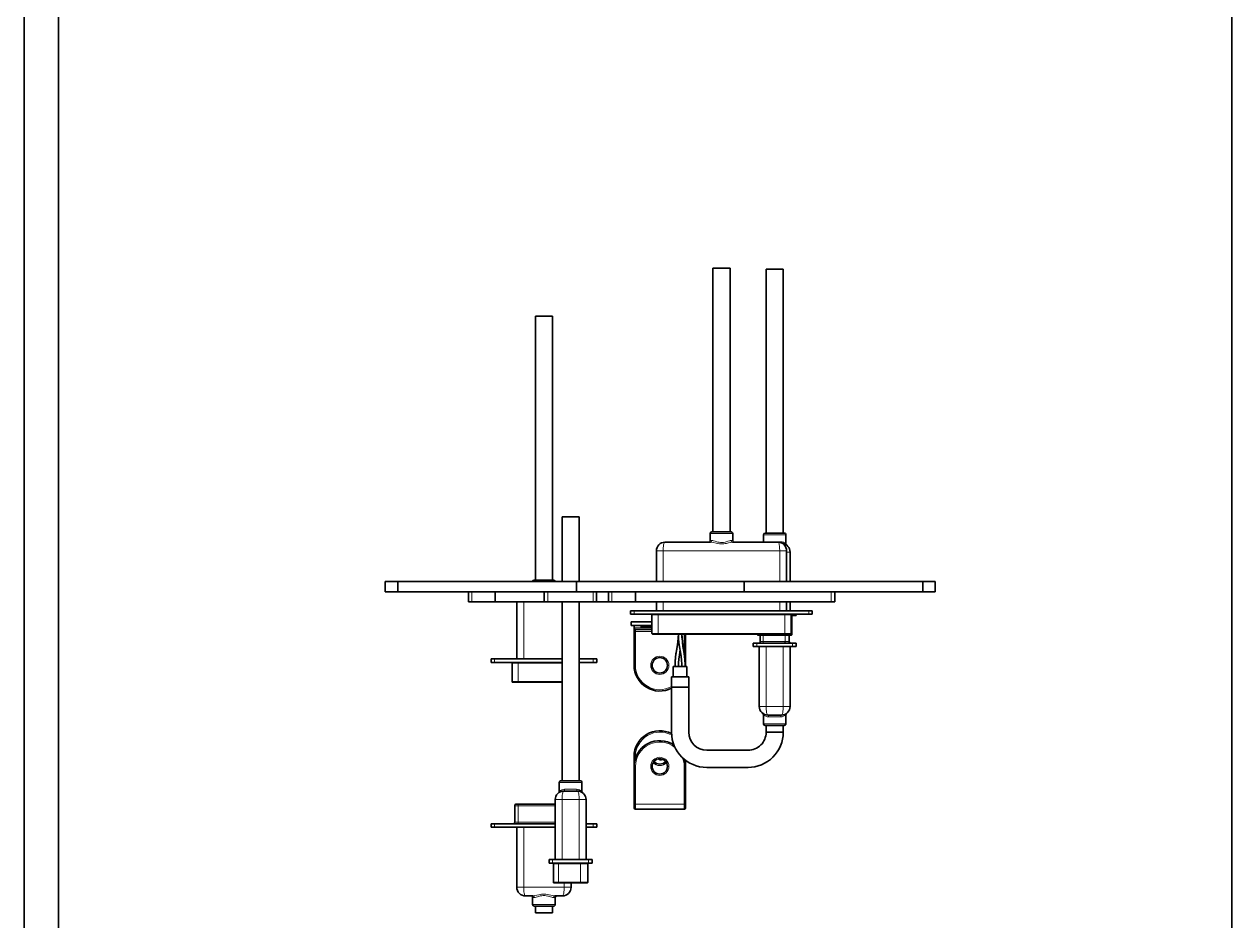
# Model space of a CAD drawing. Extents: x -1556 to 2480, y -1748 to 2591.
# Drawn here: x 411 to 763.4, y -1450.9 to -1189.2 of the extents above; entities that cross this region are included whole.
import ezdxf

# ---------------------------------------------------------------- set-up
doc = ezdxf.new("R2010")
doc.units = 0

msp = doc.modelspace()

# ---------------------------------------------------------------- linework, layer by layer
at = {"color": 7, "lineweight": 35}
for p, q in [((411, -635.5495), (411, -1623.930542)), ((420.997345, -635.5495), (420.997345, -1623.930542)), ((763.412659, -635.5495), (763.412659, -1623.930542)), ((611.981567, -1337.383911), (611.981567, -1260.383911)), ((616.981567, -1337.383911), (616.981567, -1260.383911)), ((627.502319, -1337.750854), (627.502319, -1260.750854)), ((632.502319, -1337.750854), (632.502319, -1260.750854)), ((560.171204, -1351.44519), (560.171204, -1274.44519)), ((565.171204, -1351.44519), (565.171204, -1274.44519)), ((572.164917, -1351.835083), (520.026367, -1351.835083)), ((621.092468, -1351.835083), (572.164917, -1351.835083)), ((673.227295, -1351.835083), (621.092468, -1351.835083)), ((572.164917, -1354.835083), (520.026367, -1354.835083)), ((621.092468, -1354.835083), (572.164917, -1354.835083)), ((589.360291, -1354.835083), (646.531311, -1354.835083)), ((673.227295, -1354.835083), (621.092468, -1354.835083)), ((567.953918, -1409.999878), (567.953918, -1357.835083)), ((572.953918, -1409.999878), (572.953918, -1357.835083)), ((589.360291, -1357.835083), (646.531311, -1357.835083)), ((588.981567, -1360.383911), (639.981567, -1360.383911)), ((588.981567, -1361.383911), (639.981567, -1361.383911)), ((595.981567, -1367.18396), (632.981567, -1367.18396))]:
    msp.add_line(p, q, dxfattribs=at)
at = {"color": 7, "lineweight": 35, "ltscale": 0.125}
for p, q in [((616.981567, -1260.383911), (611.981567, -1260.383911)), ((565.171204, -1274.44519), (560.171204, -1274.44519)), ((604.916199, -1379.659424), (599.916199, -1379.659424)), ((604.916199, -1382.659424), (599.916199, -1382.659424)), ((599.916199, -1382.659424), (604.916199, -1382.659424)), ((632.502625, -1395.843872), (627.502625, -1395.843872)), ((560.171204, -1448.582397), (565.171204, -1448.582397))]:
    msp.add_line(p, q, dxfattribs=at)
at = {"color": 7, "lineweight": 35, "ltscale": 0.062498}
msp.add_line((630.002258, -1260.750854), (627.502319, -1260.750854), dxfattribs=at)
at = {"color": 7, "lineweight": 35, "ltscale": 0.062502}
msp.add_line((632.502319, -1260.750854), (630.002258, -1260.750854), dxfattribs=at)
at = {"color": 7, "lineweight": 35, "ltscale": 0.0625}
for p, q in [((570.453918, -1332.999878), (567.953918, -1332.999878)), ((572.953918, -1332.999878), (570.453918, -1332.999878)), ((627.502625, -1395.843872), (630.002625, -1395.843872)), ((630.002625, -1395.843872), (632.502625, -1395.843872))]:
    msp.add_line(p, q, dxfattribs=at)
at = {"color": 7, "lineweight": 35, "ltscale": 0.47088}
for p, q in [((567.953918, -1351.835083), (567.953918, -1332.999878)), ((572.953918, -1351.835083), (572.953918, -1332.999878))]:
    msp.add_line(p, q, dxfattribs=at)
at = {"color": 7, "lineweight": 13, "ltscale": 0.164999}
msp.add_line((617.781555, -1337.883911), (611.18158, -1337.883911), dxfattribs=at)
at = {"color": 7, "lineweight": 35, "ltscale": 0.05}
for p, q in [((611.18158, -1339.883911), (611.18158, -1337.883911)), ((617.781555, -1339.883911), (617.781555, -1337.883911)), ((627.502625, -1393.843872), (627.502625, -1395.843872)), ((632.502625, -1393.843872), (632.502625, -1395.843872)), ((559.371155, -1444.082397), (559.371155, -1446.082397)), ((565.971191, -1444.082397), (565.971191, -1446.082397)), ((560.171204, -1446.582397), (560.171204, -1448.582397)), ((565.171204, -1446.582397), (565.171204, -1448.582397))]:
    msp.add_line(p, q, dxfattribs=at)
at = {"color": 7, "lineweight": 35, "ltscale": 0.139999}
msp.add_line((617.281555, -1337.383911), (611.68158, -1337.383911), dxfattribs=at)
at = {"color": 7, "lineweight": 13, "ltscale": 0.082498}
msp.add_line((630.002258, -1338.250854), (626.702332, -1338.250854), dxfattribs=at)
at = {"color": 7, "lineweight": 35, "ltscale": 0.053326}
msp.add_line((626.702332, -1340.383911), (626.702332, -1338.250854), dxfattribs=at)
at = {"color": 7, "lineweight": 35, "ltscale": 0.069998}
msp.add_line((630.002258, -1337.750854), (627.202332, -1337.750854), dxfattribs=at)
at = {"color": 7, "lineweight": 35, "ltscale": 0.070003}
msp.add_line((632.802368, -1337.750854), (630.002258, -1337.750854), dxfattribs=at)
at = {"color": 7, "lineweight": 13, "ltscale": 0.082503}
msp.add_line((633.302368, -1338.250854), (630.002258, -1338.250854), dxfattribs=at)
at = {"color": 7, "lineweight": 35, "ltscale": 0.064999}
msp.add_line((633.302368, -1340.85083), (633.302368, -1338.250854), dxfattribs=at)
at = {"color": 7, "lineweight": 35, "ltscale": 0.331723}
for p, q in [((611.250488, -1340.383911), (597.981567, -1340.383911)), ((630.981567, -1340.383911), (617.712646, -1340.383911))]:
    msp.add_line(p, q, dxfattribs=at)
at = {"color": 7, "lineweight": 13, "ltscale": 0.01235}
for p, q in [((611.675598, -1339.883911), (611.18158, -1339.883911)), ((617.781555, -1339.883911), (617.287537, -1339.883911))]:
    msp.add_line(p, q, dxfattribs=at)
at = {"color": 7, "lineweight": 13, "ltscale": 0.04342}
for p, q in [((630.002258, -1340.250854), (628.265442, -1340.250854)), ((630.002625, -1391.343872), (631.739441, -1391.343872)), ((572.190735, -1412.499878), (570.453918, -1412.499878))]:
    msp.add_line(p, q, dxfattribs=at)
at = {"color": 7, "lineweight": 13, "ltscale": 0.043422}
for p, q in [((631.739136, -1340.250854), (630.002258, -1340.250854)), ((628.265747, -1391.343872), (630.002625, -1391.343872)), ((570.453918, -1412.499878), (568.717041, -1412.499878))]:
    msp.add_line(p, q, dxfattribs=at)
at = {"color": 7, "lineweight": 35, "ltscale": 0.223779}
for p, q in [((595.481567, -1351.835083), (595.481567, -1342.883911)), ((633.481567, -1351.835083), (633.481567, -1342.883911))]:
    msp.add_line(p, q, dxfattribs=at)
at = {"color": 7, "lineweight": 13, "ltscale": 0.05}
for p, q in [((597.481567, -1342.883911), (595.481567, -1342.883911)), ((633.481567, -1342.883911), (631.481567, -1342.883911)), ((625.502625, -1388.343872), (627.502625, -1388.343872)), ((632.502625, -1388.343872), (634.502625, -1388.343872)), ((567.953918, -1415.499878), (565.953918, -1415.499878)), ((574.953918, -1415.499878), (572.953918, -1415.499878))]:
    msp.add_line(p, q, dxfattribs=at)
at = {"color": 7, "lineweight": 13, "ltscale": 0.223779}
for p, q in [((597.481567, -1351.835083), (597.481567, -1342.883911)), ((631.481567, -1351.835083), (631.481567, -1342.883911))]:
    msp.add_line(p, q, dxfattribs=at)
at = {"color": 7, "lineweight": 13}
for p, q in [((631.481567, -1342.883911), (597.481567, -1342.883911)), ((595.981567, -1361.583862), (632.981567, -1361.583862)), ((595.981567, -1366.983887), (632.981567, -1366.983887))]:
    msp.add_line(p, q, dxfattribs=at)
at = {"color": 7, "lineweight": 13, "ltscale": 0.025516}
msp.add_line((634.502197, -1343.250854), (633.481567, -1343.250854), dxfattribs=at)
at = {"color": 7, "lineweight": 35, "ltscale": 0.214606}
msp.add_line((634.502197, -1351.835083), (634.502197, -1343.250854), dxfattribs=at)
at = {"color": 7, "lineweight": 35, "ltscale": 0.091306}
for p, q in [((520.026367, -1351.835083), (516.374146, -1351.835083)), ((520.026367, -1354.835083), (516.374146, -1354.835083))]:
    msp.add_line(p, q, dxfattribs=at)
at = {"color": 7, "lineweight": 35, "ltscale": 0.075}
for p, q in [((516.374146, -1351.835083), (516.374146, -1354.835083)), ((520.026367, -1351.835083), (520.026367, -1354.835083)), ((572.164917, -1351.835083), (572.164917, -1354.835083)), ((621.092468, -1351.835083), (621.092468, -1354.835083)), ((673.227295, -1351.835083), (673.227295, -1354.835083)), ((676.878784, -1351.835083), (676.878784, -1354.835083)), ((540.646301, -1354.835083), (540.646301, -1357.835083)), ((548.475037, -1354.835083), (548.475037, -1357.835083)), ((548.475159, -1354.835083), (548.475159, -1357.835083)), ((562.767761, -1354.835083), (562.767761, -1357.835083)), ((562.768982, -1354.835083), (562.768982, -1357.835083)), ((578.033569, -1354.835083), (578.033569, -1357.835083)), ((581.531616, -1354.835083), (581.531616, -1357.835083)), ((589.360291, -1354.835083), (589.360291, -1357.835083)), ((589.360291, -1354.835083), (589.360291, -1357.835083)), ((647.531738, -1354.835083), (647.531738, -1357.835083)), ((600.416199, -1376.659424), (600.416199, -1379.659424)), ((604.416199, -1376.659424), (604.416199, -1379.659424)), ((599.916199, -1379.659424), (599.916199, -1382.659424)), ((604.916199, -1379.659424), (604.916199, -1382.659424))]:
    msp.add_line(p, q, dxfattribs=at)
at = {"color": 7, "lineweight": 35, "ltscale": 0.140001}
for p, q in [((565.471191, -1351.44519), (559.871155, -1351.44519)), ((559.871155, -1446.582397), (565.471191, -1446.582397))]:
    msp.add_line(p, q, dxfattribs=at)
at = {"color": 7, "lineweight": 35, "ltscale": 0.091287}
for p, q in [((676.878784, -1351.835083), (673.227295, -1351.835083)), ((676.878784, -1354.835083), (673.227295, -1354.835083))]:
    msp.add_line(p, q, dxfattribs=at)
at = {"color": 7, "lineweight": 35, "ltscale": 0.024995}
for p, q in [((540.646301, -1354.835083), (541.646118, -1354.835083)), ((581.531616, -1354.835083), (582.531433, -1354.835083)), ((540.646301, -1357.835083), (541.646118, -1357.835083)), ((581.531616, -1357.835083), (582.531433, -1357.835083))]:
    msp.add_line(p, q, dxfattribs=at)
at = {"color": 7, "lineweight": 35, "ltscale": 0.170723}
for p, q in [((541.646118, -1354.835083), (548.475037, -1354.835083)), ((541.646118, -1357.835083), (548.475037, -1357.835083))]:
    msp.add_line(p, q, dxfattribs=at)
at = {"color": 7, "lineweight": 13, "ltscale": 0.075}
for p, q in [((541.646118, -1354.835083), (541.646118, -1357.835083)), ((563.76947, -1354.835083), (563.76947, -1357.835083)), ((577.033813, -1354.835083), (577.033813, -1357.835083)), ((582.531433, -1354.835083), (582.531433, -1357.835083)), ((646.531311, -1354.835083), (646.531311, -1357.835083))]:
    msp.add_line(p, q, dxfattribs=at)
at = {"color": 7, "lineweight": 35, "ltscale": 0.357314}
for p, q in [((548.475159, -1354.835083), (562.7677, -1354.835083)), ((548.475159, -1357.835083), (562.7677, -1357.835083))]:
    msp.add_line(p, q, dxfattribs=at)
at = {"color": 7, "lineweight": 35, "ltscale": 0.025012}
for p, q in [((562.768982, -1354.835083), (563.76947, -1354.835083)), ((562.768982, -1357.835083), (563.76947, -1357.835083))]:
    msp.add_line(p, q, dxfattribs=at)
at = {"color": 7, "lineweight": 35, "ltscale": 0.331609}
for p, q in [((563.76947, -1354.835083), (577.033813, -1354.835083)), ((563.76947, -1357.835083), (577.033813, -1357.835083))]:
    msp.add_line(p, q, dxfattribs=at)
at = {"color": 7, "lineweight": 35, "ltscale": 0.024994}
for p, q in [((577.033813, -1354.835083), (578.033569, -1354.835083)), ((577.033813, -1357.835083), (578.033569, -1357.835083))]:
    msp.add_line(p, q, dxfattribs=at)
at = {"color": 7, "lineweight": 35, "ltscale": 0.087454}
msp.add_line((578.033569, -1354.835083), (581.531738, -1354.835083), dxfattribs=at)
at = {"color": 7, "lineweight": 35, "ltscale": 0.170721}
for p, q in [((582.531433, -1354.835083), (589.360291, -1354.835083)), ((582.531433, -1357.835083), (589.360291, -1357.835083))]:
    msp.add_line(p, q, dxfattribs=at)
at = {"color": 7, "lineweight": 35, "ltscale": 0.025011}
for p, q in [((646.531311, -1354.835083), (647.531738, -1354.835083)), ((646.531311, -1357.835083), (647.531738, -1357.835083))]:
    msp.add_line(p, q, dxfattribs=at)
at = {"color": 7, "lineweight": 35, "ltscale": 0.120723}
msp.add_line((543.64624, -1357.835083), (548.475159, -1357.835083), dxfattribs=at)
at = {"color": 7, "lineweight": 35, "ltscale": 0.096054}
msp.add_line((548.475037, -1357.835083), (552.3172, -1357.835083), dxfattribs=at)
at = {"color": 7, "lineweight": 35, "ltscale": 0.000258}
msp.add_line((552.3172, -1357.835083), (552.327515, -1357.835083), dxfattribs=at)
at = {"color": 7, "lineweight": 35, "ltscale": 0.001199}
msp.add_line((552.327087, -1357.835083), (552.375061, -1357.835083), dxfattribs=at)
at = {"color": 7, "lineweight": 35, "ltscale": 0.019409}
msp.add_line((552.375061, -1357.835083), (553.151428, -1357.835083), dxfattribs=at)
at = {"color": 7, "lineweight": 35, "ltscale": 0.000879}
msp.add_line((553.151428, -1357.835083), (553.186584, -1357.835083), dxfattribs=at)
at = {"color": 7, "lineweight": 35, "ltscale": 0.039615}
msp.add_line((553.186584, -1357.835083), (554.771179, -1357.835083), dxfattribs=at)
at = {"color": 7, "lineweight": 35, "ltscale": 0.415253}
msp.add_line((554.771179, -1374.44519), (554.771179, -1357.835083), dxfattribs=at)
at = {"color": 7, "lineweight": 13, "ltscale": 0.415253}
msp.add_line((556.771179, -1374.44519), (556.771179, -1357.835083), dxfattribs=at)
at = {"color": 7, "lineweight": 35, "ltscale": 0.120712}
msp.add_line((562.767761, -1357.835083), (567.596252, -1357.835083), dxfattribs=at)
at = {"color": 7, "lineweight": 35, "ltscale": 0.008936}
msp.add_line((567.596497, -1357.835083), (567.953918, -1357.835083), dxfattribs=at)
at = {"color": 7, "lineweight": 35, "ltscale": 0.006264}
msp.add_line((572.954346, -1357.835083), (573.204895, -1357.835083), dxfattribs=at)
at = {"color": 7, "lineweight": 35, "ltscale": 0.120714}
msp.add_line((573.204834, -1357.835083), (578.033386, -1357.835083), dxfattribs=at)
at = {"color": 7, "lineweight": 35, "ltscale": 0.087462}
msp.add_line((578.033569, -1357.835083), (581.532043, -1357.835083), dxfattribs=at)
at = {"color": 7, "lineweight": 35, "ltscale": 0.087445}
msp.add_line((578.033569, -1357.835083), (581.531372, -1357.835083), dxfattribs=at)
at = {"color": 7, "lineweight": 35, "ltscale": 0.120718}
msp.add_line((584.531555, -1357.835083), (589.360291, -1357.835083), dxfattribs=at)
at = {"color": 7, "lineweight": 35, "ltscale": 0.095047}
msp.add_line((589.360291, -1357.835083), (593.16217, -1357.835083), dxfattribs=at)
at = {"color": 7, "lineweight": 35, "ltscale": 0.001079}
msp.add_line((593.161377, -1357.835083), (593.204529, -1357.835083), dxfattribs=at)
at = {"color": 7, "lineweight": 35, "ltscale": 0.019737}
msp.add_line((593.204529, -1357.835083), (593.994019, -1357.835083), dxfattribs=at)
at = {"color": 7, "lineweight": 35, "ltscale": 0.000673}
msp.add_line((593.994019, -1357.835083), (594.020935, -1357.835083), dxfattribs=at)
at = {"color": 7, "lineweight": 35, "ltscale": 0.036516}
msp.add_line((594.020935, -1357.835083), (595.481567, -1357.835083), dxfattribs=at)
at = {"color": 7, "lineweight": 35, "ltscale": 0.063721}
for p, q in [((595.481567, -1360.383911), (595.481567, -1357.835083)), ((633.481567, -1360.383911), (633.481567, -1357.835083)), ((634.502197, -1360.383911), (634.502197, -1357.835083))]:
    msp.add_line(p, q, dxfattribs=at)
at = {"color": 7, "lineweight": 13, "ltscale": 0.063721}
for p, q in [((597.481567, -1360.383911), (597.481567, -1357.835083)), ((631.481567, -1360.383911), (631.481567, -1357.835083))]:
    msp.add_line(p, q, dxfattribs=at)
at = {"color": 7, "lineweight": 35, "ltscale": 0.039372}
msp.add_line((633.481567, -1357.835083), (635.056458, -1357.835083), dxfattribs=at)
at = {"color": 7, "lineweight": 35, "ltscale": 0.000517}
msp.add_line((635.056458, -1357.835083), (635.077148, -1357.835083), dxfattribs=at)
at = {"color": 7, "lineweight": 35, "ltscale": 0.001775}
msp.add_line((635.077148, -1357.835083), (635.148132, -1357.835083), dxfattribs=at)
at = {"color": 7, "lineweight": 35, "ltscale": 0.234593}
msp.add_line((635.148132, -1357.835083), (644.53186, -1357.835083), dxfattribs=at)
at = {"color": 7, "lineweight": 35, "ltscale": 0.025}
for p, q in [((587.981567, -1360.383911), (588.981567, -1360.383911)), ((587.981567, -1360.383911), (587.981567, -1361.383911)), ((587.981567, -1361.383911), (588.981567, -1361.383911)), ((588.096191, -1363.659424), (588.096191, -1364.659424)), ((635.252014, -1361.750854), (636.252014, -1361.750854)), ((639.981567, -1360.383911), (640.981567, -1360.383911)), ((639.981567, -1361.383911), (640.981567, -1361.383911)), ((640.981567, -1360.383911), (640.981567, -1361.383911)), ((588.978577, -1365.418701), (588.978577, -1366.418701)), ((624.752625, -1369.843872), (623.752625, -1369.843872)), ((623.752625, -1370.843872), (623.752625, -1369.843872)), ((624.752625, -1370.843872), (623.752625, -1370.843872)), ((636.252625, -1369.843872), (635.252625, -1369.843872)), ((636.252625, -1370.843872), (635.252625, -1370.843872)), ((636.252625, -1370.843872), (636.252625, -1369.843872)), ((547.271179, -1374.44519), (548.271179, -1374.44519)), ((547.271179, -1374.44519), (547.271179, -1375.44519)), ((547.271179, -1375.44519), (548.271179, -1375.44519)), ((577.071167, -1374.44519), (578.071167, -1374.44519)), ((577.071167, -1375.44519), (578.071167, -1375.44519)), ((578.071167, -1374.44519), (578.071167, -1375.44519)), ((547.266418, -1423.582397), (547.266418, -1422.582397)), ((578.076416, -1423.582397), (578.076416, -1422.582397)), ((564.203918, -1432.999878), (565.203918, -1432.999878)), ((564.203918, -1432.999878), (564.203918, -1433.999878)), ((564.203918, -1433.999878), (565.203918, -1433.999878)), ((575.703918, -1432.999878), (576.703918, -1432.999878)), ((575.703918, -1433.999878), (576.703918, -1433.999878)), ((576.703918, -1432.999878), (576.703918, -1433.999878))]:
    msp.add_line(p, q, dxfattribs=at)
at = {"color": 7, "lineweight": 35, "ltscale": 0.152135}
for p, q in [((594.18158, -1363.659424), (588.096191, -1363.659424)), ((594.18158, -1364.659424), (588.096191, -1364.659424))]:
    msp.add_line(p, q, dxfattribs=at)
at = {"color": 7, "lineweight": 13, "ltscale": 0.025}
for p, q in [((588.981567, -1360.383911), (588.981567, -1361.383911)), ((639.981567, -1360.383911), (639.981567, -1361.383911)), ((624.752625, -1370.843872), (624.752625, -1369.843872)), ((635.252625, -1370.843872), (635.252625, -1369.843872)), ((548.271179, -1374.44519), (548.271179, -1375.44519)), ((577.071167, -1374.44519), (577.071167, -1375.44519)), ((548.266479, -1423.582397), (548.266479, -1422.582397)), ((577.076477, -1423.582397), (577.076477, -1422.582397)), ((565.203918, -1432.999878), (565.203918, -1433.999878)), ((575.703918, -1432.999878), (575.703918, -1433.999878))]:
    msp.add_line(p, q, dxfattribs=at)
at = {"color": 7, "lineweight": 13, "ltscale": 0.045}
for p, q in [((594.18158, -1361.583862), (595.981567, -1361.583862)), ((632.981567, -1361.583862), (634.781555, -1361.583862)), ((594.18158, -1366.983887), (595.981567, -1366.983887)), ((632.981567, -1366.983887), (634.781555, -1366.983887))]:
    msp.add_line(p, q, dxfattribs=at)
at = {"color": 7, "lineweight": 35, "ltscale": 0.135001}
for p, q in [((594.18158, -1361.583862), (594.18158, -1366.983887)), ((634.781555, -1361.583862), (634.781555, -1366.983887)), ((553.371155, -1375.645142), (553.371155, -1381.045166)), ((565.453918, -1434.199951), (565.453918, -1439.599976)), ((575.453918, -1434.199951), (575.453918, -1439.599976))]:
    msp.add_line(p, q, dxfattribs=at)
at = {"color": 7, "lineweight": 13, "ltscale": 0.004999}
for p, q in [((595.981567, -1361.383911), (595.981567, -1361.583862)), ((632.981567, -1361.383911), (632.981567, -1361.583862)), ((555.171204, -1375.44519), (555.171204, -1375.645142)), ((555.171204, -1381.245117), (555.171204, -1381.045166))]:
    msp.add_line(p, q, dxfattribs=at)
at = {"color": 7, "lineweight": 13, "ltscale": 0.135001}
for p, q in [((595.981567, -1361.583862), (595.981567, -1366.983887)), ((632.981567, -1361.583862), (632.981567, -1366.983887)), ((555.171204, -1375.645142), (555.171204, -1381.045166)), ((566.941101, -1434.199951), (566.941101, -1439.599976)), ((573.341309, -1434.199951), (573.341309, -1439.599976))]:
    msp.add_line(p, q, dxfattribs=at)
at = {"color": 7, "lineweight": 13, "ltscale": 0.005516}
msp.add_line((634.781555, -1361.950928), (635.002197, -1361.950928), dxfattribs=at)
at = {"color": 7, "lineweight": 35, "ltscale": 0.01176}
msp.add_line((635.252014, -1361.750854), (634.781616, -1361.750854), dxfattribs=at)
at = {"color": 7, "lineweight": 35, "ltscale": 0.134998}
msp.add_line((635.002197, -1361.950928), (635.002197, -1367.35083), dxfattribs=at)
at = {"color": 7, "lineweight": 13, "ltscale": 0.009174}
msp.add_line((635.252014, -1361.383911), (635.252014, -1361.750854), dxfattribs=at)
at = {"color": 7, "lineweight": 35, "ltscale": 0.009174}
msp.add_line((636.252014, -1361.383911), (636.252014, -1361.750854), dxfattribs=at)
at = {"color": 7, "lineweight": 35, "ltscale": 0.018985}
msp.add_line((588.978577, -1364.659302), (588.978577, -1365.418701), dxfattribs=at)
at = {"color": 7, "lineweight": 13, "ltscale": 0.130075}
msp.add_line((588.978577, -1365.418701), (594.18158, -1365.418701), dxfattribs=at)
at = {"color": 7, "lineweight": 13, "ltscale": 0.009999}
for p, q in [((589.37854, -1366.418701), (588.978577, -1366.418701)), ((589.37854, -1376.318726), (588.978577, -1376.318726)), ((589.37854, -1402.908447), (588.978577, -1402.908447)), ((588.978577, -1405.809326), (589.37854, -1405.809326)), ((588.978577, -1416.809326), (589.37854, -1416.809326))]:
    msp.add_line(p, q, dxfattribs=at)
at = {"color": 7, "lineweight": 35, "ltscale": 0.247501}
msp.add_line((588.978577, -1376.318726), (588.978577, -1366.418701), dxfattribs=at)
at = {"color": 7, "lineweight": 13, "ltscale": 0.014999}
msp.add_line((589.37854, -1365.818726), (589.37854, -1366.418701), dxfattribs=at)
at = {"color": 7, "lineweight": 35, "ltscale": 0.120076}
msp.add_line((589.37854, -1365.818726), (594.18158, -1365.818726), dxfattribs=at)
at = {"color": 7, "lineweight": 13, "ltscale": 0.120078}
msp.add_line((589.37854, -1366.418701), (594.181641, -1366.418701), dxfattribs=at)
at = {"color": 7, "lineweight": 13, "ltscale": 0.247501}
msp.add_line((589.37854, -1376.318726), (589.37854, -1366.418701), dxfattribs=at)
at = {"color": 7, "lineweight": 35, "ltscale": 0.0125}
for p, q in [((591.096191, -1364.659424), (591.096191, -1365.159424)), ((555.171326, -1416.782349), (554.671326, -1416.782349))]:
    msp.add_line(p, q, dxfattribs=at)
at = {"color": 7, "lineweight": 35, "ltscale": 0.077135}
msp.add_line((591.096191, -1365.159424), (594.18158, -1365.159424), dxfattribs=at)
at = {"color": 7, "lineweight": 35, "ltscale": 0.039999}
for p, q in [((594.381592, -1367.18396), (595.981567, -1367.18396)), ((632.981567, -1367.18396), (634.581543, -1367.18396))]:
    msp.add_line(p, q, dxfattribs=at)
at = {"color": 7, "lineweight": 13, "ltscale": 0.005002}
for p, q in [((595.981567, -1367.18396), (595.981567, -1366.983887)), ((632.981567, -1367.18396), (632.981567, -1366.983887))]:
    msp.add_line(p, q, dxfattribs=at)
at = {"color": 7, "lineweight": 13, "ltscale": 0.136847}
msp.add_line((603.578552, -1367.183838), (603.578552, -1372.657715), dxfattribs=at)
at = {"color": 7, "lineweight": 35, "ltscale": 0.228372}
msp.add_line((603.978577, -1367.183838), (603.978577, -1376.318726), dxfattribs=at)
at = {"color": 7, "lineweight": 35, "ltscale": 0.004175}
msp.add_line((625.002197, -1367.183838), (625.002197, -1367.35083), dxfattribs=at)
at = {"color": 7, "lineweight": 13, "ltscale": 0.03718}
for p, q in [((625.002197, -1367.35083), (626.48938, -1367.35083)), ((565.453918, -1434.199951), (566.941101, -1434.199951)), ((565.453918, -1439.599976), (566.941101, -1439.599976))]:
    msp.add_line(p, q, dxfattribs=at)
at = {"color": 7, "lineweight": 13, "ltscale": 0.004175}
for p, q in [((626.48938, -1367.183838), (626.48938, -1367.35083)), ((632.889587, -1367.183838), (632.889587, -1367.35083))]:
    msp.add_line(p, q, dxfattribs=at)
at = {"color": 7, "lineweight": 13, "ltscale": 0.160005}
for p, q in [((626.48938, -1367.35083), (632.889587, -1367.35083)), ((633.028992, -1369.343872), (626.628784, -1369.343872)), ((566.941101, -1434.199951), (573.341309, -1434.199951)), ((566.941101, -1439.599976), (573.341309, -1439.599976))]:
    msp.add_line(p, q, dxfattribs=at)
at = {"color": 7, "lineweight": 13, "ltscale": 0.052815}
for p, q in [((632.889587, -1367.35083), (635.002197, -1367.35083)), ((573.341309, -1434.199951), (575.453918, -1434.199951)), ((573.341309, -1439.599976), (575.453918, -1439.599976))]:
    msp.add_line(p, q, dxfattribs=at)
at = {"color": 7, "lineweight": 35, "ltscale": 0.2625}
for p, q in [((624.752625, -1369.843872), (635.252625, -1369.843872)), ((624.752625, -1370.843872), (635.252625, -1370.843872)), ((575.703918, -1432.999878), (565.203918, -1432.999878)), ((575.703918, -1433.999878), (565.203918, -1433.999878))]:
    msp.add_line(p, q, dxfattribs=at)
at = {"color": 7, "lineweight": 35, "ltscale": 0.033047}
for p, q in [((625.202209, -1367.550903), (626.524109, -1367.550903)), ((565.653931, -1439.799927), (566.97583, -1439.799927))]:
    msp.add_line(p, q, dxfattribs=at)
at = {"color": 7, "lineweight": 35, "ltscale": 0.4375}
for p, q in [((625.502625, -1370.843872), (625.502625, -1388.343872)), ((634.502625, -1370.843872), (634.502625, -1388.343872)), ((565.953918, -1432.999878), (565.953918, -1415.499878)), ((574.953918, -1432.999878), (574.953918, -1415.499878)), ((554.766296, -1423.582397), (554.766296, -1441.082397))]:
    msp.add_line(p, q, dxfattribs=at)
at = {"color": 7, "lineweight": 35, "ltscale": 0.044824}
for p, q in [((625.802612, -1369.343872), (625.802612, -1367.550903)), ((634.202637, -1369.343872), (634.202637, -1367.550903))]:
    msp.add_line(p, q, dxfattribs=at)
at = {"color": 7, "lineweight": 13, "ltscale": 0.020654}
msp.add_line((626.628784, -1369.343872), (625.802612, -1369.343872), dxfattribs=at)
at = {"color": 7, "lineweight": 35, "ltscale": 0.160005}
for p, q in [((626.524109, -1367.550903), (632.924316, -1367.550903)), ((566.97583, -1439.799927), (573.376038, -1439.799927))]:
    msp.add_line(p, q, dxfattribs=at)
at = {"color": 7, "lineweight": 13, "ltscale": 0.044824}
for p, q in [((626.628784, -1369.343872), (626.628784, -1367.550903)), ((633.028992, -1369.343872), (633.028992, -1367.550903))]:
    msp.add_line(p, q, dxfattribs=at)
at = {"color": 7, "lineweight": 13, "ltscale": 0.4375}
for p, q in [((627.502625, -1370.843872), (627.502625, -1388.343872)), ((632.502625, -1370.843872), (632.502625, -1388.343872)), ((567.953918, -1432.999878), (567.953918, -1415.499878)), ((572.953918, -1432.999878), (572.953918, -1415.499878)), ((556.766357, -1423.582397), (556.766357, -1441.082397))]:
    msp.add_line(p, q, dxfattribs=at)
at = {"color": 7, "lineweight": 35, "ltscale": 0.046947}
for p, q in [((632.924316, -1367.550903), (634.802185, -1367.550903)), ((573.376038, -1439.799927), (575.253906, -1439.799927))]:
    msp.add_line(p, q, dxfattribs=at)
at = {"color": 7, "lineweight": 13, "ltscale": 0.029341}
msp.add_line((634.202637, -1369.343872), (633.028992, -1369.343872), dxfattribs=at)
at = {"color": 7, "lineweight": 35, "ltscale": 0.492068}
for p, q in [((548.271179, -1374.44519), (567.953918, -1374.44519)), ((548.271179, -1375.44519), (567.953918, -1375.44519))]:
    msp.add_line(p, q, dxfattribs=at)
at = {"color": 7, "lineweight": 13, "ltscale": 0.045001}
for p, q in [((553.371155, -1375.645142), (555.171204, -1375.645142)), ((553.371155, -1381.045166), (555.171204, -1381.045166))]:
    msp.add_line(p, q, dxfattribs=at)
at = {"color": 7, "lineweight": 13, "ltscale": 0.319568}
for p, q in [((555.171204, -1375.645142), (567.953918, -1375.645142)), ((555.171204, -1381.045166), (567.953918, -1381.045166))]:
    msp.add_line(p, q, dxfattribs=at)
at = {"color": 7, "lineweight": 35, "ltscale": 0.102931}
for p, q in [((572.953918, -1374.44519), (577.071167, -1374.44519)), ((572.953918, -1375.44519), (577.071167, -1375.44519))]:
    msp.add_line(p, q, dxfattribs=at)
at = {"color": 7, "lineweight": 35, "ltscale": 0.1}
for p, q in [((604.416199, -1376.659424), (600.416199, -1376.659424)), ((632.002625, -1390.843872), (628.002625, -1390.843872)), ((568.453918, -1412.999878), (572.453918, -1412.999878))]:
    msp.add_line(p, q, dxfattribs=at)
at = {"color": 7, "lineweight": 13, "ltscale": 0.002455}
msp.add_line((603.880371, -1376.318726), (603.978577, -1376.318726), dxfattribs=at)
at = {"color": 7, "lineweight": 35, "ltscale": 0.040001}
msp.add_line((553.571167, -1381.245117), (555.171204, -1381.245117), dxfattribs=at)
at = {"color": 7, "lineweight": 35, "ltscale": 0.319568}
msp.add_line((555.171204, -1381.245117), (567.953918, -1381.245117), dxfattribs=at)
at = {"color": 7, "lineweight": 35, "ltscale": 0.329611}
for p, q in [((599.916199, -1382.659424), (599.916199, -1395.843872)), ((604.916199, -1382.659424), (604.916199, -1395.843872))]:
    msp.add_line(p, q, dxfattribs=at)
at = {"color": 7, "lineweight": 13, "ltscale": 0.125}
for p, q in [((632.502625, -1388.343872), (627.502625, -1388.343872)), ((567.953918, -1415.499878), (572.953918, -1415.499878))]:
    msp.add_line(p, q, dxfattribs=at)
at = {"color": 7, "lineweight": 35, "ltscale": 0.065002}
for p, q in [((626.702637, -1390.743774), (626.702637, -1393.343872)), ((633.302612, -1390.743774), (633.302612, -1393.343872)), ((567.153931, -1413.099976), (567.153931, -1410.499878)), ((573.753906, -1413.099976), (573.753906, -1410.499878))]:
    msp.add_line(p, q, dxfattribs=at)
at = {"color": 7, "lineweight": 13, "ltscale": 0.0825}
for p, q in [((626.702637, -1393.343872), (630.002625, -1393.343872)), ((630.002625, -1393.343872), (633.302612, -1393.343872)), ((570.453918, -1410.499878), (567.153931, -1410.499878)), ((573.753906, -1410.499878), (570.453918, -1410.499878))]:
    msp.add_line(p, q, dxfattribs=at)
at = {"color": 7, "lineweight": 35, "ltscale": 0.07}
for p, q in [((627.202637, -1393.843872), (630.002625, -1393.843872)), ((630.002625, -1393.843872), (632.802612, -1393.843872)), ((570.453918, -1409.999878), (567.653931, -1409.999878)), ((573.253906, -1409.999878), (570.453918, -1409.999878))]:
    msp.add_line(p, q, dxfattribs=at)
at = {"color": 7, "lineweight": 35, "ltscale": 0.301669}
for p, q in [((610.176025, -1401.103638), (622.242798, -1401.103638)), ((610.176025, -1406.103638), (622.242798, -1406.103638))]:
    msp.add_line(p, q, dxfattribs=at)
at = {"color": 7, "lineweight": 35, "ltscale": 0.072522}
msp.add_line((588.978577, -1405.809326), (588.978577, -1402.908447), dxfattribs=at)
at = {"color": 7, "lineweight": 35, "ltscale": 0.275}
for p, q in [((588.978577, -1405.809326), (588.978577, -1416.809326)), ((603.978577, -1416.809326), (603.978577, -1405.809326))]:
    msp.add_line(p, q, dxfattribs=at)
at = {"color": 7, "lineweight": 13, "ltscale": 0.012109}
msp.add_line((589.37854, -1403.392822), (589.37854, -1402.908447), dxfattribs=at)
at = {"color": 7, "lineweight": 13, "ltscale": 0.275}
for p, q in [((589.37854, -1405.809326), (589.37854, -1416.809326)), ((603.578552, -1416.809326), (603.578552, -1405.809326))]:
    msp.add_line(p, q, dxfattribs=at)
at = {"color": 7, "lineweight": 35, "ltscale": 0.001184}
msp.add_line((596.87616, -1403.879028), (596.923523, -1403.879028), dxfattribs=at)
at = {"color": 7, "lineweight": 13, "ltscale": 0.010001}
for p, q in [((603.978577, -1405.809326), (603.578552, -1405.809326)), ((603.978577, -1416.809326), (603.578552, -1416.809326))]:
    msp.add_line(p, q, dxfattribs=at)
at = {"color": 7, "lineweight": 35, "ltscale": 0.044345}
msp.add_line((603.978577, -1404.020142), (603.978577, -1405.793945), dxfattribs=at)
at = {"color": 7, "lineweight": 13, "ltscale": 0.025002}
for p, q in [((555.171387, -1417.282349), (554.171326, -1417.282349)), ((555.171387, -1422.082397), (554.171326, -1422.082397))]:
    msp.add_line(p, q, dxfattribs=at)
at = {"color": 7, "lineweight": 35, "ltscale": 0.120001}
msp.add_line((554.171326, -1422.082397), (554.171326, -1417.282349), dxfattribs=at)
at = {"color": 7, "lineweight": 13, "ltscale": 0.0125}
for p, q in [((555.171326, -1416.782349), (555.171326, -1417.282349)), ((555.171387, -1422.582397), (555.171387, -1422.082397))]:
    msp.add_line(p, q, dxfattribs=at)
at = {"color": 7, "lineweight": 35, "ltscale": 0.269565}
msp.add_line((565.953918, -1416.782349), (555.171326, -1416.782349), dxfattribs=at)
at = {"color": 7, "lineweight": 13, "ltscale": 0.120001}
msp.add_line((555.171387, -1422.082397), (555.171387, -1417.282349), dxfattribs=at)
at = {"color": 7, "lineweight": 13, "ltscale": 0.269563}
for p, q in [((565.953918, -1417.282349), (555.171387, -1417.282349)), ((565.953918, -1422.082397), (555.171387, -1422.082397))]:
    msp.add_line(p, q, dxfattribs=at)
at = {"color": 7, "lineweight": 35, "ltscale": 0.027499}
for p, q in [((588.978577, -1416.809326), (588.978577, -1417.909302)), ((603.978577, -1417.909302), (603.978577, -1416.809326))]:
    msp.add_line(p, q, dxfattribs=at)
at = {"color": 7, "lineweight": 13, "ltscale": 0.0375}
for p, q in [((589.37854, -1416.809326), (589.37854, -1418.309326)), ((603.578552, -1418.309326), (603.578552, -1416.809326))]:
    msp.add_line(p, q, dxfattribs=at)
at = {"color": 7, "lineweight": 13, "ltscale": 0.355}
msp.add_line((589.37854, -1416.809326), (603.578552, -1416.809326), dxfattribs=at)
at = {"color": 7, "lineweight": 35, "ltscale": 0.355}
msp.add_line((589.37854, -1418.309326), (603.578552, -1418.309326), dxfattribs=at)
at = {"color": 7, "lineweight": 35, "ltscale": 0.025002}
for p, q in [((548.266479, -1422.582397), (547.266418, -1422.582397)), ((548.266479, -1423.582397), (547.266418, -1423.582397))]:
    msp.add_line(p, q, dxfattribs=at)
at = {"color": 7, "lineweight": 35, "ltscale": 0.442186}
for p, q in [((565.953918, -1422.582397), (548.266479, -1422.582397)), ((565.953918, -1423.582397), (548.266479, -1423.582397))]:
    msp.add_line(p, q, dxfattribs=at)
at = {"color": 7, "lineweight": 35, "ltscale": 0.053064}
for p, q in [((577.076477, -1422.582397), (574.953918, -1422.582397)), ((577.076477, -1423.582397), (574.953918, -1423.582397))]:
    msp.add_line(p, q, dxfattribs=at)
at = {"color": 7, "lineweight": 35, "ltscale": 0.024998}
for p, q in [((578.076416, -1422.582397), (577.076477, -1422.582397)), ((578.076416, -1423.582397), (577.076477, -1423.582397))]:
    msp.add_line(p, q, dxfattribs=at)
at = {"color": 7, "lineweight": 13, "ltscale": 0.050002}
msp.add_line((554.766296, -1441.082397), (556.766357, -1441.082397), dxfattribs=at)
at = {"color": 7, "lineweight": 13, "ltscale": 0.29525}
msp.add_line((556.766357, -1441.082397), (568.576355, -1441.082397), dxfattribs=at)
at = {"color": 7, "lineweight": 13, "ltscale": 0.032062}
msp.add_line((568.576355, -1439.799927), (568.576355, -1441.082397), dxfattribs=at)
at = {"color": 7, "lineweight": 13, "ltscale": 0.049998}
msp.add_line((568.576355, -1441.082397), (570.576294, -1441.082397), dxfattribs=at)
at = {"color": 7, "lineweight": 35, "ltscale": 0.032062}
msp.add_line((570.576294, -1439.799927), (570.576294, -1441.082397), dxfattribs=at)
at = {"color": 7, "lineweight": 35, "ltscale": 0.054347}
msp.add_line((557.266296, -1443.582397), (559.440186, -1443.582397), dxfattribs=at)
at = {"color": 7, "lineweight": 13, "ltscale": 0.012354}
msp.add_line((559.371155, -1444.082397), (559.865295, -1444.082397), dxfattribs=at)
at = {"color": 7, "lineweight": 13, "ltscale": 0.012349}
msp.add_line((565.477234, -1444.082397), (565.971191, -1444.082397), dxfattribs=at)
at = {"color": 7, "lineweight": 35, "ltscale": 0.054349}
msp.add_line((565.902344, -1443.582397), (568.076294, -1443.582397), dxfattribs=at)
at = {"color": 7, "lineweight": 13, "ltscale": 0.165001}
msp.add_line((559.371155, -1446.082397), (565.971191, -1446.082397), dxfattribs=at)
at = {"color": 7, "lineweight": 13}
for points in [[(597.981567, -1340.383911), (597.928833, -1340.397827), (597.876892, -1340.439331), (597.826599, -1340.50708), (597.751465, -1340.664429), (597.684021, -1340.874878), (597.613281, -1341.193237), (597.557373, -1341.560791), (597.512451, -1342.019287), (597.481567, -1342.883911)], [(611.250488, -1340.383911), (611.483398, -1340.399536), (611.652283, -1340.424194), (612.014832, -1340.496582), (612.966919, -1340.71167), (613.443115, -1340.79895), (613.933777, -1340.859497), (614.433533, -1340.883667), (614.814941, -1340.874756), (615.192993, -1340.84314), (615.564575, -1340.79187), (615.927429, -1340.725708), (616.581299, -1340.580811), (617.187622, -1340.446533), (617.549866, -1340.39209), (617.712646, -1340.383911)], [(611.675598, -1339.883911), (611.953308, -1339.916626), (612.158691, -1339.966431), (612.602539, -1340.102417), (613.112854, -1340.261841), (613.38031, -1340.335083), (613.794006, -1340.423584), (614.23175, -1340.475708), (614.673523, -1340.479126), (615.112366, -1340.432861), (615.535889, -1340.346802), (615.809753, -1340.273682), (616.332275, -1340.11145), (616.789978, -1339.970459), (617.001892, -1339.918335), (617.287537, -1339.883911)], [(630.981567, -1340.383911), (631.034302, -1340.397827), (631.086243, -1340.439331), (631.136536, -1340.50708), (631.21167, -1340.664429), (631.279114, -1340.874878), (631.349854, -1341.193237), (631.405823, -1341.560791), (631.450684, -1342.019287), (631.481567, -1342.883911)], [(631.739136, -1340.250854), (631.975342, -1340.263184), (632.197632, -1340.297607), (632.403442, -1340.349976), (632.591187, -1340.415771), (632.907471, -1340.569458), (633.087219, -1340.683716), (633.302368, -1340.85083)], [(628.002625, -1390.843872), (627.94989, -1390.829834), (627.897949, -1390.788452), (627.847656, -1390.720703), (627.772522, -1390.563232), (627.705078, -1390.352905), (627.634277, -1390.034546), (627.578369, -1389.66687), (627.533447, -1389.208374), (627.502625, -1388.343872)], [(632.002625, -1390.843872), (632.055359, -1390.829834), (632.1073, -1390.788452), (632.157593, -1390.720703), (632.232727, -1390.563232), (632.300171, -1390.352905), (632.370911, -1390.034546), (632.426819, -1389.66687), (632.471741, -1389.208374), (632.502625, -1388.343872)], [(628.265747, -1391.343872), (628.029541, -1391.331421), (627.807312, -1391.296997), (627.60144, -1391.244751), (627.413757, -1391.178833), (627.097473, -1391.025269), (626.917725, -1390.910889), (626.702637, -1390.743774)], [(568.453918, -1412.999878), (568.401123, -1413.013916), (568.349243, -1413.055298), (568.29895, -1413.123047), (568.223755, -1413.280518), (568.156311, -1413.490845), (568.085571, -1413.809204), (568.029663, -1414.17688), (567.984741, -1414.635376), (567.953918, -1415.499878)], [(572.190735, -1412.499878), (572.427002, -1412.512329), (572.649231, -1412.546753), (572.855103, -1412.598999), (573.042786, -1412.664917), (573.359009, -1412.818481), (573.538818, -1412.932861), (573.753906, -1413.099976)], [(572.453918, -1412.999878), (572.506653, -1413.013916), (572.558533, -1413.055298), (572.608887, -1413.123047), (572.684021, -1413.280518), (572.751465, -1413.490845), (572.822205, -1413.809204), (572.878113, -1414.17688), (572.923035, -1414.635376), (572.953918, -1415.499878)], [(557.266296, -1443.582397), (557.213562, -1443.568359), (557.161621, -1443.526978), (557.111328, -1443.459229), (557.036194, -1443.30188), (556.96875, -1443.091431), (556.898071, -1442.773071), (556.842163, -1442.405518), (556.797241, -1441.947021), (556.766357, -1441.082397)], [(568.076294, -1443.582397), (568.129028, -1443.568359), (568.180969, -1443.526978), (568.231323, -1443.459229), (568.306458, -1443.301758), (568.373901, -1443.091431), (568.444702, -1442.773071), (568.50061, -1442.405396), (568.545532, -1441.946899), (568.576355, -1441.082397)], [(565.902344, -1443.582397), (565.669434, -1443.566772), (565.500549, -1443.542114), (565.138, -1443.469727), (564.185974, -1443.254517), (563.709778, -1443.167358), (563.219116, -1443.106689), (562.71936, -1443.08252), (562.337952, -1443.091431), (561.9599, -1443.123169), (561.588318, -1443.174438), (561.225525, -1443.240601), (560.571594, -1443.385376), (559.965271, -1443.519653), (559.602966, -1443.574219), (559.440186, -1443.582397)], [(565.477234, -1444.082397), (565.199585, -1444.049683), (564.994141, -1443.999756), (564.550354, -1443.863892), (564.040039, -1443.704346), (563.772583, -1443.631226), (563.358887, -1443.542725), (562.921143, -1443.490479), (562.47937, -1443.487183), (562.040527, -1443.533325), (561.617004, -1443.619507), (561.34314, -1443.692627), (560.820618, -1443.854736), (560.362854, -1443.99585), (560.151001, -1444.047974), (559.865295, -1444.082397)]]:
    msp.add_lwpolyline(points, dxfattribs=at)
at = {"color": 7, "lineweight": 35}
for points in [[(601.910828, -1367.18396), (601.865417, -1368.238892), (601.745178, -1369.523804), (601.541138, -1370.954468), (601.274292, -1372.614258), (601.111938, -1373.816284), (600.993286, -1375.173218), (600.952942, -1376.281494), (600.950317, -1376.659424)], [(601.92041, -1367.18396), (601.971313, -1368.470703), (602.075867, -1369.62561), (602.268127, -1370.955688), (602.53595, -1372.480957), (602.722839, -1373.755005), (602.820313, -1374.782593), (602.875366, -1376.003418), (602.882141, -1376.659424)], [(602.920532, -1367.18396), (602.970093, -1368.419189), (603.069702, -1369.514526), (603.254761, -1370.792725), (603.5224, -1372.316895), (603.715942, -1373.637817), (603.817932, -1374.713501), (603.875122, -1375.982666), (603.882141, -1376.659424)], [(602.92157, -1367.18396), (602.968201, -1368.25708), (603.091797, -1369.561401), (603.300659, -1371.013062), (603.391296, -1371.570557)], [(601.441284, -1371.570068), (601.208069, -1372.955444), (601.060181, -1374.162964), (600.978516, -1375.338135), (600.950317, -1376.659424)], [(602.416626, -1371.801392), (602.193848, -1373.237671), (602.046875, -1374.497437), (601.975159, -1375.5448), (601.950317, -1376.659424)]]:
    msp.add_lwpolyline(points, dxfattribs=at)
at = {"color": 7, "lineweight": 13}
for centre in [(596.478577, -1376.318726), (596.478577, -1405.809326)]:
    msp.add_circle(centre, 2.65, dxfattribs=at)
at = {"color": 7, "lineweight": 35}
for centre in [(596.478577, -1376.318726), (596.478577, -1405.809326)]:
    msp.add_circle(centre, 2.25, dxfattribs=at)
for centre, radius, start, end in [((611.68158, -1337.883911), 0.5, 90.000003, 180.000005), ((617.281555, -1337.883911), 0.5, 0, 90.000003), ((627.202332, -1338.250854), 0.5, 90.000003, 179.999995), ((632.802368, -1338.250854), 0.5, 360, 90.000003), ((597.981567, -1342.883911), 2.5, 90.000003, 180.000005), ((610.68158, -1339.883911), 0.5, 269.999997, 360), ((618.281555, -1339.883911), 0.5, 180.000005, 269.999997), ((630.981567, -1342.883911), 2.5, 0, 90.000003), ((632.002319, -1343.250854), 2.5, 0, 82.75477), ((633.802368, -1340.85083), 0.5, 180.000005, 233.130097), ((559.871155, -1351.94519), 0.5, 90.000003, 167.284693), ((565.471191, -1351.94519), 0.5, 12.717633, 90.000003), ((593.981567, -1361.583862), 0.2, 359.999999, 90.000003), ((634.981567, -1361.583862), 0.2, 90.000003, 179.999995), ((635.202148, -1361.950928), 0.2, 90.000003, 180.000005), ((589.37854, -1365.418701), 0.4, 180.000005, 269.999997), ((594.381592, -1366.983887), 0.2, 179.999995, 269.999997), ((632.916931, -1366.618164), 30.001232, 181.079329, 183.153917), ((625.202209, -1367.35083), 0.2, 180.000005, 269.999997), ((634.581543, -1366.983887), 0.2, 269.999997, 359.999999), ((634.802185, -1367.35083), 0.2, 269.999997, 360), ((625.302612, -1369.343872), 0.5, 269.999997, 360), ((634.702637, -1369.343872), 0.5, 180.000005, 269.999997), ((553.171204, -1375.645142), 0.2, 359.999999, 90.000003), ((596.478577, -1376.318726), 7.5, 180.000005, 297.281467), ((596.478577, -1376.318726), 7.5, 357.396034, 360), ((553.571167, -1381.045166), 0.2, 179.999995, 269.999997), ((628.002625, -1388.343872), 2.5, 180.000005, 269.999997), ((632.002625, -1388.343872), 2.5, 269.999997, 360), ((626.202637, -1390.743774), 0.5, 0, 53.130102), ((633.802612, -1390.743774), 0.5, 126.869903, 180.000005), ((596.478577, -1402.908447), 7.5, 62.650347, 180.000005), ((627.202637, -1393.343872), 0.5, 180.000005, 269.999997), ((632.802612, -1393.343872), 0.5, 269.999997, 360), ((596.478577, -1405.809326), 7.5, 56.586017, 180.000005), ((610.176025, -1395.843872), 10.259836, 180.000005, 269.999997), ((610.176025, -1395.843872), 5.259836, 180.000005, 269.999997), ((622.242798, -1395.843872), 10.259836, 269.999997, 0), ((622.242798, -1395.843872), 5.259836, 269.999997, 0), ((596.478577, -1402.908447), 2.25, 220.140047, 319.860573), ((596.829834, -1402.880127), 0.999986, 225.033331, 241.352306), ((596.478577, -1405.809326), 7.5, 0, 15.48918), ((568.453918, -1415.499878), 2.5, 90.000003, 180.000005), ((566.653931, -1413.099976), 0.5, 306.869898, 360), ((567.653931, -1410.499878), 0.5, 90.000003, 180.000005), ((572.453918, -1415.499878), 2.5, 0, 90.000003), ((573.253906, -1410.499878), 0.5, 0, 90.000003), ((574.253906, -1413.099976), 0.5, 179.999995, 233.130097), ((554.671326, -1417.282349), 0.5, 90.000003, 180.000005), ((589.37854, -1417.909302), 0.4, 180.000005, 269.999997), ((603.578552, -1417.909302), 0.4, 269.999997, 360), ((553.671326, -1422.082397), 0.5, 269.999997, 0), ((565.253906, -1434.199951), 0.2, 0, 90.000003), ((575.653931, -1434.199951), 0.2, 90.000003, 180.000005), ((557.266174, -1441.082397), 2.5, 180.000005, 270.002047), ((565.653931, -1439.599976), 0.2, 180.000005, 269.999997), ((568.076172, -1441.082397), 2.5, 270.002047, 360), ((575.253906, -1439.599976), 0.2, 269.999997, 360), ((558.871155, -1444.082397), 0.5, 0.000001, 90.000003), ((566.471191, -1444.082397), 0.5, 90.000003, 180.000005), ((559.871155, -1446.082397), 0.5, 180.000005, 269.999997), ((565.471191, -1446.082397), 0.5, 269.999997, 360)]:
    msp.add_arc(centre, radius, start, end, dxfattribs=at)
at = {"color": 7, "lineweight": 13}
for centre, radius, start, end in [((628.267883, -1342.541992), 2.291104, 90.061338, 109.628737), ((632.601013, -1340.257446), 0.861781, 179.560988, 197.375832), ((596.478577, -1376.318726), 7.1, 180.000005, 298.959105), ((596.478577, -1402.908447), 7.1, 60.696913, 180.000005), ((596.478577, -1405.809326), 7.1, 51.273858, 180.000005), ((596.478577, -1402.908447), 2.65, 222.441056, 317.559551), ((596.478577, -1405.809326), 7.1, 0, 20.801339)]:
    msp.add_arc(centre, radius, start, end, dxfattribs=at)
for centre, major_axis, ratio, start_param, end_param in [((611.250488, -1339.883911), (0, -0.5), 0.850289, 0.0000003069, 1.5707962142), ((617.712646, -1339.883911), (0, -0.5), 0.850289, 4.7123889804, 6.2831853072), ((628.002258, -1340.250854), (0, -0.5), 0.526335, 1.30060592, 1.5707963268), ((626.524109, -1367.35083), (0, -0.199997), 0.17367, 4.7123889804, 6.2831853072), ((632.924316, -1367.35083), (0, -0.199997), 0.17367, 4.7123889804, 6.2831853072), ((626.541931, -1369.343872), (0, -0.5), 0.173648, 6.2831853072, 7.853981634), ((632.942139, -1369.343872), (0, -0.5), 0.173648, 6.2831853072, 7.853981634), ((628.002625, -1391.343872), (0, 0.5), 0.526316, 4.7123889804, 6.2831853072), ((632.002625, -1391.343872), (0, 0.5), 0.526316, 0, 1.5707963268), ((631.739441, -1388.34375), (0.000122, -3.000092), 0.868409, 6.2831565553, 6.926646946), ((596.829834, -1402.880005), (0, -1), 0.999998, 0.0463639398, 0.5461435465), ((568.717102, -1415.5), (0.000122, -3.000107), 0.868408, 3.1415622623, 3.7850520247), ((568.453918, -1412.499878), (0, -0.5), 0.526316, 0, 1.5707963268), ((572.453918, -1412.499878), (0, -0.5), 0.526316, 4.712389093, 6.2831851776), ((566.906372, -1434.199951), (0, 0.199997), 0.173648, 4.7123889804, 6.2831853072), ((573.30658, -1434.199951), (0, 0.199997), 0.173648, 4.7123889804, 6.2831853072), ((566.97583, -1439.599976), (0, -0.199997), 0.173648, 4.7123889804, 6.2831853072), ((573.376038, -1439.599976), (0, -0.199997), 0.173648, 4.7123889804, 6.2831853072), ((559.440186, -1444.082397), (0, 0.5), 0.850266, 4.7123889804, 6.2831853072), ((565.902344, -1444.082397), (0, 0.5), 0.850313, 0.0000003069, 1.5707962142)]:
    msp.add_ellipse(centre, major_axis=major_axis, ratio=ratio, start_param=start_param, end_param=end_param, dxfattribs=at)
at = {"color": 7, "lineweight": 35}
for centre, start_param, end_param in [((596.829834, -1402.880005), 5.7831853072, 6.3295492469), ((596.877197, -1402.880005), 0.0463639398, 0.5230908951)]:
    msp.add_ellipse(centre, major_axis=(0, -1), ratio=0.999998, start_param=start_param, end_param=end_param, dxfattribs=at)

doc.saveas('drawing.dxf')
